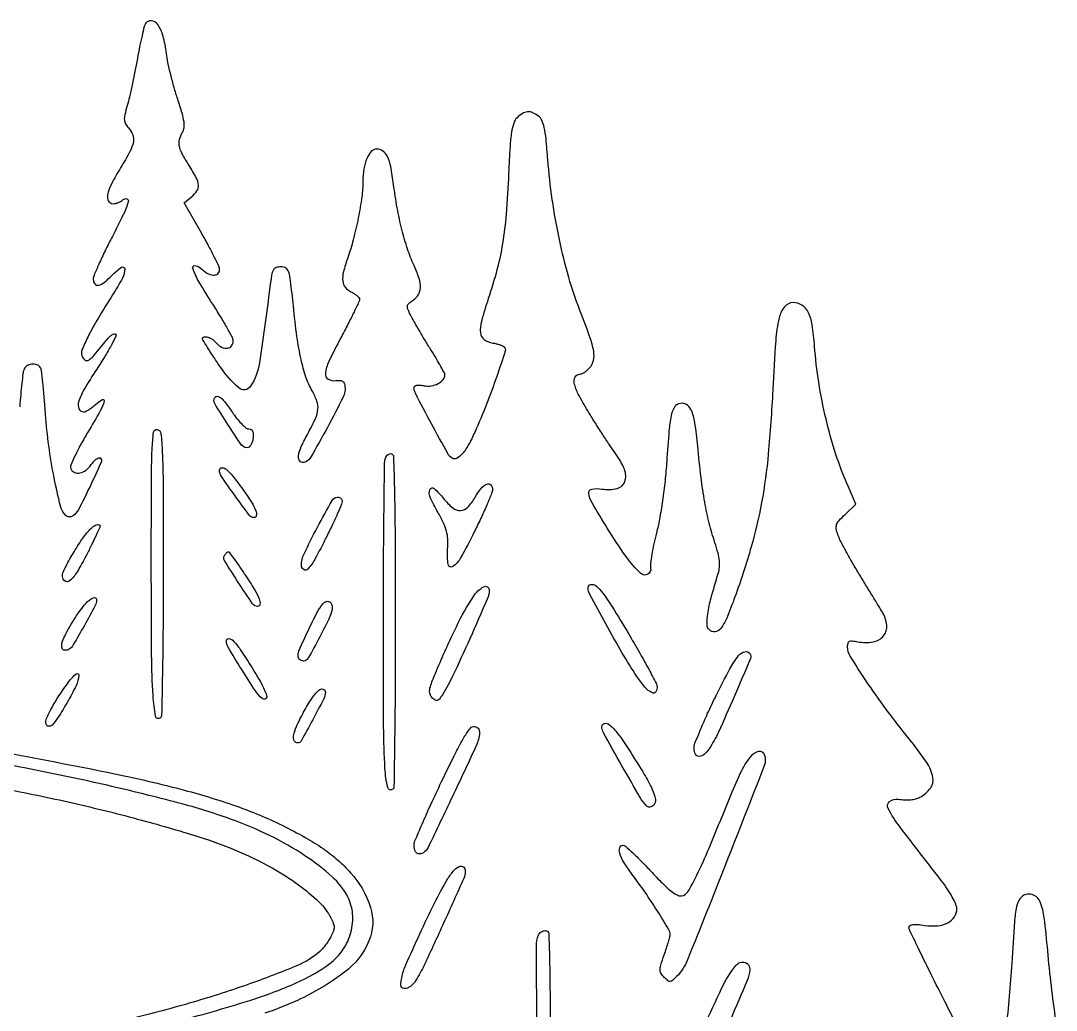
# Model space of a CAD drawing. Extents: x 118 to 878, y 130 to 959.
# Drawn here: x 532.8 to 836.1, y 668.7 to 958.6 of the extents above; entities that cross this region are included whole.
import ezdxf

# ---------------------------------------------------------------- set-up
doc = ezdxf.new("R2010")
doc.units = 0

msp = doc.modelspace()

# ---------------------------------------------------------------- linework, layer by layer
for points in [[(810.588643, 656.978646, 0.005144), (803.5, 671.195129, -0.002312), (799.475514, 679.153154, -0.003588), (796.084375, 686.059965, -0.001122), (793.205393, 692.065997, -0.111647), (793, 692.974364, -0.246933), (793.281749, 693.510075, -0.120254), (794.024695, 693.792336, -0.054749), (795.36912, 693.811606, -0.013449), (797.566739, 693.542263, 0.058207), (801.337113, 693.419429, 0.099014), (804.356842, 694.291367, 0.129355), (806.288149, 696.039894, 0.14545), (807, 698.435192, 0.106108), (806.725403, 699.714578, 0.020646), (805.662728, 701.83734, 0.021093), (804.190336, 704.251854, 0.018136), (802.447511, 706.662139, -0.002495), (790.372124, 722.307315, -0.04224), (786.869495, 727.79718, -0.362994), (787.31424, 729.854189, -0.210224), (789.925136, 730.512648, 0.029907), (791.708929, 730.320017, 0.03437), (793.421098, 730.355867, 0.037524), (794.949216, 730.609789, 0.06139), (796.175136, 731.074454, 0.113995), (799.237636, 733.717103, 0.206485), (799.962008, 736.887829, 0.104306), (798.163655, 741.256517, 0.019822), (793.010835, 748.206212, -0.009502), (786.188635, 757.021274, -0.012657), (780.351219, 765.296932, -0.008932), (775.782877, 772.406251, -0.139209), (775, 775.163635, -0.05788), (775.12624, 776.250517, -0.223517), (775.537623, 776.768637, -0.144285), (776.342397, 776.909544, -0.021037), (778.000429, 776.649914, 0.092343), (782.441511, 776.59115, 0.178122), (785.480181, 778.345045, 0.198993), (786.455262, 781.475959, 0.114636), (785.19645, 785.284591, -0.000095), (784.125678, 787.04171, -0.000023), (782.338069, 789.976705, -0.000023), (780.283301, 793.35103, -0.000023), (778.218527, 796.742491, -0.00625), (776.220723, 800.11858, -0.006824), (774.367003, 803.446747, -0.006436), (772.857342, 806.334777, -0.033354), (772.153007, 807.99093, -0.039262), (771.681699, 809.78466, -0.130617), (771.779841, 810.989118, -0.101279), (772.484788, 812.157359, -0.018601), (774.269647, 813.954379), (777.434166, 816.91188), (775.117759, 822.20594, -0.024874), (771.58554, 831.513391, -0.019603), (768.670763, 841.892637, -0.019298), (766.531181, 852.669679, -0.021635), (765.326812, 863.176678, 0.02004), (764.625492, 869.472425, 0.076619), (763.447453, 873.228049, 0.139127), (761.625314, 875.250379, 0.141163), (759.023053, 876, 0.228173), (756.520141, 874.795075, 0.111507), (754.938227, 871.531693, 0.039789), (753.934974, 864.881776, 0.005131), (753.071904, 850.5, -0.010186), (751.752443, 831.69478, -0.022514), (749.810137, 817.442012, -0.025199), (746.756403, 804.44956, -0.01649), (741.999757, 789.812821, -0.011915), (739.576483, 783.583925, -0.065523), (737.771321, 780.472473, -0.195967), (736.151116, 779.529255, -0.237347), (734.503994, 780.085903, -0.192458), (733.810931, 781.731762, -0.043453), (734.022944, 784.819273, -0.02776), (735.019197, 789.472442, -0.007627), (737.102707, 796.672545, 0.050463), (737.470502, 798.524055, 0.051089), (737.457651, 800.403885, 0.038785), (737.035346, 802.642482, 0.014924), (736.11848, 805.672545, -0.020058), (734.455679, 811.37844, -0.016799), (733.141989, 817.546098, -0.013912), (732.054277, 824.819626, -0.007172), (731.077867, 833.97233, 0.014273), (730.245105, 840.850937, 0.069003), (729.133982, 844.618178, 0.171709), (727.568416, 846.249929, 0.211157), (725.48012, 846.353998, 0.181409), (724.140775, 845.166632, 0.070775), (723.290392, 842.802168, 0.030211), (722.666954, 838.488403, 0.004229), (721.994574, 829.5, -0.010099), (721.503571, 823.831603, -0.008879), (720.766848, 817.938131, -0.009149), (719.894484, 812.546756, -0.020836), (718.993108, 808.523088, 0.011265), (718.206173, 805.300636, 0.013242), (717.611063, 802.214663, 0.012186), (717.243076, 799.59677, 0.076188), (717.292691, 798.24922, -0.320518), (716.445253, 796.408532, -0.327527), (714.453623, 796.636654, -0.05243), (710.115973, 801.592704, -0.015058), (704.485628, 810.110455, -0.006767), (700.137372, 817.357341, -0.099176), (699.17949, 820.161251, -0.403121), (700.069081, 821.36887, -0.082202), (702.994581, 821.384876, 0.094738), (707.43951, 821.519813, 0.257864), (709.719418, 823.53561, 0.188805), (709.60623, 827.168589, 0.055798), (706.80988, 832.099962, -0.009287), (705.259222, 834.324536, -0.003461), (703.16101, 837.50447, -0.003428), (700.920998, 841.003241, -0.004141), (698.867938, 844.31951, -0.015995), (696.100389, 849.22036, -0.064996), (694.921006, 852.428693, -0.178781), (695.157572, 854.21914, -0.278268), (696.452001, 855, 0.109606), (697.048705, 855.132395, 0.035087), (697.847549, 855.575913, 0.033087), (698.694017, 856.210261, 0.031501), (699.464301, 856.960553, 0.13194), (700.558391, 859.097458, 0.096649), (700.606927, 861.773555, 0.043151), (699.496752, 865.933186, 0.006531), (696.459236, 874, -0.024761), (693.301222, 883.413683, -0.016449), (690.579491, 894.475034, -0.015848), (688.474437, 906.265504, -0.016942), (687.175769, 917.906218, 0.005735), (686.639512, 923.936718, 0.027518), (686.106399, 927.344494, 0.050537), (685.433613, 929.436202, 0.132579), (684.455472, 930.656218, 0.055668), (682.706162, 931.658156, 0.122405), (681.19586, 931.910157, 0.122141), (679.741177, 931.425919, 0.0553), (678.1627, 930.1627, 0.115383), (677.171316, 928.566023, 0.043532), (676.545362, 925.995804, 0.022635), (676.09482, 921.786098, 0.004074), (675.675481, 913.9127, -0.008167), (674.939591, 901.941917, -0.020655), (673.904004, 893.283087, -0.024535), (672.283364, 885.656995, -0.016847), (669.736047, 877.187223, 0.014561), (667.719125, 870.59049, 0.0933), (667.435891, 867.124552, 0.213189), (668.555753, 865.189428, 0.122461), (671.102128, 864.165324, -0.025569), (672.082733, 863.976935, -0.02501), (673.046388, 863.688382, -0.025829), (673.864197, 863.349734, -0.080279), (674.353663, 863.011661, -0.287263), (674.672859, 861.743958, -0.00452), (672.210047, 854.357713, -0.011326), (669.214491, 846.240456, -0.010287), (665.761943, 838, -0.022105), (663.883772, 834.223722, -0.053313), (662.092863, 831.673631, -0.088603), (660.480772, 830.382578, -0.269261), (659.129802, 830.419778, -0.12954), (657.865068, 831.751574, -0.002301), (653.114647, 840.502622, -0.002423), (648.463826, 849.266653, -0.12135), (648, 851.149621, -0.243626), (648.213366, 851.561525, -0.111707), (648.788234, 851.799457, -0.064836), (649.717781, 851.837068, -0.027093), (650.96131, 851.657738, 0.089576), (653.022318, 851.619149, 0.083071), (655.026292, 852.295978, 0.095136), (656.484631, 853.47812, 0.176788), (657, 854.890156, 0.124519), (656.87304, 855.392055, 0.003705), (655.819525, 857.307122, 0.007173), (654.521216, 859.550201, 0.004865), (652.981363, 862.068727, -0.003751), (651.316045, 864.778868, -0.0034), (649.635446, 867.603663, -0.003404), (648.165565, 870.152577, -0.010887), (647.2342, 871.879912, -0.012101), (646.184558, 874.060989, -0.13338), (646.032281, 875.009765, -0.191752), (646.420305, 875.746152, -0.030209), (647.752837, 876.751884, 0.110912), (649.283751, 878.350595, 0.130932), (649.865779, 880.35626, 0.085307), (649.463173, 883.053891, 0.026911), (647.975855, 886.864079, -0.027149), (646.099826, 891.676805, -0.01759), (644.435296, 897.4172, -0.016264), (643.041765, 903.81307, -0.013973), (641.98506, 910.617833, 0.015054), (641.161737, 915.845135, 0.064674), (640.186013, 918.834513, 0.127062), (638.861432, 920.41533, 0.156405), (637.03807, 921, 0.210759), (635.461509, 920.304559, 0.084526), (634.159118, 918.278308, 0.062104), (633.287352, 915.230224, 0.038649), (633, 911.518323, -0.035321), (632.680768, 907.004961, -0.013675), (631.628327, 900.821001, -0.013798), (630.175831, 894.431192, -0.022615), (628.55551, 889.124273, 0.023031), (627.300641, 885.001999, 0.086252), (627.092214, 882.313348, 0.145429), (627.82941, 880.486481, 0.11827), (629.5, 879.181954, -0.032576), (630.45694, 878.668266, -0.040737), (631.265625, 878.067155, -0.045548), (631.832175, 877.470022, -0.168593), (632, 876.986447, -0.110264), (631.837702, 876.259444, -0.00287), (630.396447, 873.237488, -0.005929), (628.632887, 869.701272, -0.004002), (626.541096, 865.707531, 0.01099), (623.015161, 858.740479, 0.08347), (622.001831, 855.216152, 0.301292), (622.828831, 853.595588, 0.164851), (625.112285, 853.163811, -0.045671), (626.266644, 853.219959, -0.130559), (627.02758, 852.982633, -0.15203), (627.501804, 852.427626, -0.069803), (627.754484, 851.5, -0.148229), (627.215156, 848.315191, -0.008608), (622.611116, 839.456157, -0.006917), (617.651503, 830.596495, -0.216887), (615.660476, 829.176676, -0.287999), (614.480933, 829.632155, -0.201589), (614.127444, 831.054314, -0.068872), (614.957337, 833.817667, -0.018624), (617.018115, 837.909769, 0.019186), (619.121471, 842.098121, 0.08453), (619.82498, 844.760101, 0.109022), (619.518094, 847.154503, 0.042914), (618.123044, 850.19284, -0.047508), (616.323486, 854.208864, -0.027021), (614.890702, 859.340053, -0.020435), (613.691501, 866.028805, -0.008878), (612.620842, 875, 0.003131), (611.818156, 882.452843, 0.048352), (611.280762, 884.971935, 0.176495), (610.428547, 886.078662, 0.142249), (608.97753, 886.5, 0.084703), (607.578381, 886.261263, 0.186645), (606.766935, 885.567956, 0.083293), (606.260606, 884.082467, 0.009111), (605.740856, 880.5, -0.006079), (602.660289, 858.321171, -0.10487), (600.10152, 851.50564, -0.463332), (596.61539, 851.032488, -0.061156), (591.030474, 857.45484, -0.003167), (589.102409, 860.351517, -0.004901), (587.477702, 862.879961, -0.001697), (586.108348, 865.074143, -0.139532), (586, 865.45484, -0.365416), (586.450329, 865.988748, -0.124346), (587.541807, 865.903447, -0.072274), (588.988263, 865.169223, -0.062253), (590.250165, 864.020796, 0.103434), (591.722899, 862.88589, 0.152667), (593.325271, 862.647922, 0.193027), (594.525111, 863.362138, 0.164589), (595, 864.765708, 0.120585), (594.758187, 865.753796, 0.006634), (593.2375, 868.582345, 0.009968), (591.298521, 871.918418, 0.0071), (589, 875.57949, -0.010977), (585.01001, 882.045514, -0.049078), (583.144019, 886.08384, -0.532514), (583.721571, 886.85332, -0.177447), (585.314451, 886.174314, 0.055842), (587.304089, 884.684823, 0.108943), (589.179968, 884.075601, 0.199538), (590.456237, 884.466084, 0.223614), (591, 885.621136, 0.107135), (590.777597, 886.647178, 0.006997), (589.472769, 889.412294, 0.009912), (587.792427, 892.681933, 0.007223), (585.800917, 896.250719), (580.601835, 905.259167), (582.800917, 907.039876, 0.073742), (584.390802, 908.77091, 0.172074), (584.828376, 910.450262, 0.102575), (584.181289, 912.615915, 0.017599), (582, 916.338948, -0.017763), (579.98574, 919.77949, -0.076401), (579.193073, 922.008816, -0.11653), (579.273118, 923.873712, -0.070953), (580.169886, 925.900424, 0.114103), (580.627532, 927.232064, 0.062543), (580.590913, 928.965588, 0.035152), (580.035067, 931.494944, 0.008152), (578.735158, 935.654458, -0.010984), (577.687996, 939.073113, -0.008559), (576.695843, 942.83069, -0.008668), (575.891761, 946.36506, -0.020734), (575.450353, 949.017603, 0.035377), (574.445945, 954.125475, 0.087017), (572.828037, 957.575686, 0.224554), (571.023176, 958.601748, 0.276156), (569.320015, 957.75, 0.079264), (568.935343, 956.864924, 0.005529), (568.286868, 954.223438, 0.007735), (567.593973, 951.03837, 0.005741), (566.923539, 947.5, -0.004889), (566.211975, 943.70925, -0.004283), (565.39572, 939.76157, -0.004308), (564.5972, 936.208632, -0.012821), (563.967094, 933.794708, 0.012238), (563.245969, 931.045228, 0.070938), (563.110882, 929.554777, 0.114805), (563.434146, 928.429996, 0.056835), (564.304553, 927.215967, -0.093369), (565.570385, 925.148405, -0.140257), (565.747717, 923.054134, -0.075413), (564.751856, 920.28096, -0.013486), (562, 915.5, 0.017613), (559.319228, 910.75235, 0.068171), (558.185637, 907.574726, 0.181965), (558.463081, 905.780947, 0.270672), (559.8, 905, 0.055717), (560.575898, 905.086731, 0.038763), (561.418854, 905.347604, 0.039126), (562.198945, 905.730051, 0.062923), (562.783333, 906.183333, -0.2867), (563.854422, 906.430709, -0.401091), (564.276573, 905.612773, -0.040202), (562.805825, 901.784487, -0.008531), (559.604783, 895.391493, 0.006485), (557.457842, 891.147176, 0.008918), (555.646405, 887.274376, 0.006156), (554.234834, 884.003003, 0.099084), (554, 882.829609, 0.169717), (554.461163, 881.510118, 0.284557), (555.530544, 881.127168, 0.117203), (557.265856, 881.952454, 0.032398), (559.506316, 884.006593, -0.049452), (562.247524, 886.353175, -0.59555), (563.223358, 885.863465, -0.13288), (562.595715, 883.216455, -0.018248), (559.685868, 878.289972, 0.007596), (555.404474, 871.381781, 0.018344), (552.508192, 866.117061, 0.018805), (550.700995, 862.162514, 0.19166), (550.679201, 860.393606, 0.145428), (551.58213, 859.218686, 0.308536), (552.676255, 859.187836, 0.076592), (554.349454, 860.664952, 0.006973), (557.860266, 865, -0.03068), (558.667292, 865.905202, -0.050234), (559.464871, 866.551426, -0.068019), (560.138833, 866.872622, -0.280105), (560.559775, 866.770812, -0.324304), (560.655136, 866.18018, -0.007155), (559.237214, 863.466164, -0.013462), (557.377482, 860.238126, -0.008339), (555.029617, 856.544915, 0.012836), (551.345529, 850.633058, 0.058062), (549.707241, 846.920875, 0.175705), (549.804873, 844.898261, 0.302421), (551.154164, 844, 0.110952), (551.772548, 844.138932, 0.027414), (552.692335, 844.637617, 0.026699), (553.707713, 845.339775, 0.023952), (554.681606, 846.17061, -0.06795), (556.663114, 847.580738, -0.656655), (557.242567, 847.112855, -0.061519), (556.061135, 844.266559, -0.006549), (552.434466, 838.068546, 0.010266), (550.336554, 834.421261, 0.015003), (548.653811, 831.120391, 0.01037), (547.412656, 828.346349, 0.193973), (547.396911, 827.40805, 0.194416), (548.430762, 826.299287, 0.156382), (550.06125, 826.092662, 0.11586), (551.905169, 826.904825, 0.086509), (553.428922, 828.531865, -0.034739), (554.133038, 829.459067, -0.052195), (554.877246, 830.148988, -0.067213), (555.550191, 830.524559, -0.236357), (556.029808, 830.481577, -0.376544), (556.379266, 829.339653, -0.005118), (553.059372, 822.167281, -0.008352), (549.666436, 815.326737, -0.135845), (547.939726, 813.462749, -0.088531), (547.446402, 813.267438, -0.076303), (546.888857, 813.24062, -0.077067), (546.354079, 813.381782, -0.093645), (545.926626, 813.673374, -0.137275), (544.384736, 816.413466, -0.010769), (542.554196, 824.670356, -0.015216), (540.978563, 834.063059, -0.016971), (540.044992, 843.198703, 0.004222), (539.666967, 848.140779, 0.006208), (539.244248, 852.475981, 0.003154), (538.81844, 856.132673, 0.108255), (538.531703, 856.948703, 0.173898), (537.462319, 857.800932, 0.118077), (535.8973, 857.947612, 0.117606), (534.430888, 857.369122, 0.171796), (533.630859, 856.25, 0.039165), (533.400517, 855.125683, 0.003826), (533.07908, 852.370313, 0.004827), (532.752295, 849.074472, 0.003804), (532.460088, 845.5, -0.013464)], [(524, 744.982293, -0.004233), (557.555371, 738.525798, -0.013776), (579.620041, 733.450034, -0.020459), (595.77694, 728.548095, -0.030943), (609.324351, 722.862664, -0.01262), (616.096705, 719.298493, -0.023858), (621.331831, 716.035279, -0.028157), (625.606109, 712.708367, -0.029604), (629.404365, 708.974176, -0.108043), (635.218583, 698.806731, -0.176397), (634.776896, 688.996297, -0.133735), (627.653311, 679.819273, -0.053052), (613.842588, 671.562936, -0.029624), (604.243541, 667.800215, -0.011)], [(577.773048, 665.242322, 0.013482), (599.855339, 671.559023, 0.026994), (613.455625, 676.671198, 0.055837), (623.264973, 682.354024, 0.083899), (627.155927, 686.392864, 0.084179), (629.4982, 691.481495, 0.087052), (629.986387, 696.90609, 0.098652), (628.541567, 701.919618, 0.090766), (624.02973, 707.753682, 0.036462), (616.024784, 713.948219, 0.032957), (605.783545, 719.809288, 0.027496), (594.230554, 724.679331, 0.021234), (579.124773, 729.376878, 0.008467), (558.066459, 734.577147, 0.008383), (535.214083, 739.409855, 0.010705), (514, 743.056445, -0.015498)], [(526, 733.92749, -0.009861), (546.659336, 729.706793, -0.010042), (567.010717, 724.697773, -0.010494), (584.893677, 719.508956, -0.02733), (597.438319, 714.815272, -0.023782), (606.379503, 710.382775, -0.030452), (614.120222, 705.435683, -0.034159), (620.119805, 700.404292, -0.080718), (623.610999, 695.75, -0.028872), (624.3343, 694.150788, -0.091233), (624.549811, 692.999587, -0.091354), (624.341313, 691.847923, -0.028995), (623.628059, 690.247639, -0.024118), (622.947931, 689.074714, -0.017086), (622.078717, 687.8254, -0.017298), (621.164215, 686.686695, -0.034611), (620.352379, 685.866734, -0.081558), (613.862047, 681.811833, -0.013577), (600.089851, 676.493563, -0.014449), (583.263224, 671.057649, -0.011842), (565, 666.201365, 0.002813)], [(836.018162, 665.603023, -0.013867), (833.62774, 686.094082, 0.009114), (832.592673, 695.764513, 0.062445), (831.412211, 700.395595, 0.181053), (829.667937, 702.334755, 0.199423), (827.16266, 702.551626, 0.162704), (825.474399, 701.320915, 0.104597), (824.500001, 699.078198, 0.032305), (823.882757, 694.59578, 0.002505), (823.068131, 682.5, -0.011839), (821.400435, 663.136549, -0.012614)]]:
    msp.add_lwpolyline(points, format="xyb")
for points in [[(595.035104, 843.448978, 0.021478), (596.318325, 841.745438, 0.027832), (597.642944, 840.306887, 0.027782), (598.842773, 839.264263, 0.166478), (599.614463, 839, -0.131467), (600.274428, 838.82342, -0.160321), (600.698706, 838.349314, -0.099607), (600.879505, 837.515364, -0.032385), (600.816422, 836.25, -0.045635), (600.586923, 835.150445, -0.070074), (600.176001, 834.270511, -0.090361), (599.636782, 833.699816, -0.159717), (599.027205, 833.5, -0.245503), (597.379234, 834.361063, -0.00923), (593.382717, 840.338148, -0.008745), (589.590289, 846.47659, -0.279317), (589.605235, 848.170274, -0.281922), (590.364789, 848.55385, -0.159782), (591.347541, 848.139711, -0.053447), (592.77114, 846.60635, -0.009716)], [(574.5, 796.817566, -0.001808), (574.442058, 780.790816, -0.002928), (574.263715, 767.164238, -0.000488), (574.023986, 755.130544, -0.193646), (573.695627, 754.361314, -0.60251), (572.278944, 754.799137, -0.031245), (571.527367, 760.826073, -0.013499), (571.115332, 772.73093, -0.001808), (571.015313, 797.823324, -0.00077), (571.045263, 823.420927, -0.009898), (571.260729, 832.993431, -0.019944), (571.675314, 838.026715, -0.434508), (572.75, 838.808536, -0.328362), (573.827244, 837.64148, -0.017304), (574.237467, 832.272437, -0.009611), (574.458954, 822.399594, -0.000802)], [(642.5, 782.749216, -0.001317), (642.450799, 764.073193, -0.002151), (642.299231, 748.236507, -0.000264), (642.096292, 734.143826, -0.195123), (641.816531, 733.482738, -0.588953), (640.267457, 733.927264, -0.042078), (639.464627, 739.514106, -0.013378), (639.07602, 751.706488, -0.001277), (639, 781.47723, -0.001231), (639.044968, 799.748632, -0.00195), (639.183067, 815.401727, -0.000426), (639.369617, 829.144845, -0.088224), (639.623207, 830.460477, -0.066053), (639.945712, 831.053179, -0.080427), (640.394343, 831.497036, -0.094502), (640.895554, 831.727568, -0.142111), (641.373207, 831.708606, -0.314715), (641.965457, 830.911461, -0.001542), (642.242267, 820.306116, -0.004541), (642.444082, 805.818507, -0.001212)], [(597.715646, 821.422611, -0.011818), (600.34316, 817.540137, -0.048618), (601.638125, 815.016904, -0.139862), (601.778191, 813.60792, -0.362752), (601.050526, 813, -0.235967), (599.799092, 813.625416, -0.004976), (595.581011, 819.36309, -0.006551), (591.580529, 825.076214, -0.150567), (591, 826.960324, -0.388075), (591.617281, 827.63586, -0.197411), (592.808216, 827.267786, -0.051367), (594.900439, 825.146886, -0.01434)], [(670.954063, 821.25, -0.089443), (670.719857, 820.121621, -0.005457), (669.392927, 816.929688, -0.007992), (667.700847, 813.149537, -0.005821), (665.704063, 809, -0.010389), (661.632622, 801.197019, -0.121028), (659.323721, 798.68143, -0.553131), (657.991702, 799.281328, -0.049623), (657.821778, 803.752819, 0.026188), (657.848207, 806.749769, 0.053914), (657.495198, 809.0656, 0.048097), (656.624279, 811.414152, 0.017115), (654.952311, 814.583352, -0.024466), (652.678659, 819.050923, -0.207973), (652.652834, 821.250763, -0.517764), (653.887445, 821.522858, -0.039707), (656.637528, 818.587557, 0.05245), (659.325497, 815.860965, 0.185154), (661.61879, 815.097006, 0.196428), (663.744148, 816.07821, 0.059654), (665.879844, 819, -0.043125), (667.60357, 821.529163, -0.117792), (669.312768, 822.833552, -0.321827), (670.449861, 822.596709, -0.194646)], [(626.926087, 817.75, -0.086269), (626.729338, 816.914124, -0.003584), (625.500285, 814.089818, -0.006119), (623.972942, 810.758296, -0.004299), (622.176087, 807.045125, -0.010933), (619.019052, 800.998153, -0.056516), (616.842748, 797.92338, -0.369954), (615.674295, 797.766734, -0.254114), (615, 799.00782, -0.11184), (615.775211, 802.430201, -0.010516), (619.677577, 810.178865, -0.006541), (623.988894, 818.058478, -0.270594), (625.601239, 819, -0.089231), (626.12961, 818.904949, -0.100425), (626.567402, 818.632812, -0.106557), (626.846521, 818.226698, -0.112697)], [(556, 810.477803, -0.109399), (555.916491, 810.1007, -0.001263), (554.821722, 807.765521, -0.003787), (553.526206, 805.073228, -0.002454), (551.988839, 801.977803, -0.020662), (549.316823, 797.169278, -0.074825), (547.073718, 794.494716, -0.344503), (545.730184, 794.414007, -0.246641), (545, 795.804219, -0.119656), (545.466993, 797.727674, -0.011813), (547.765266, 801.934793, -0.016042), (550.403115, 806.182797, -0.034036), (552.7631, 809.25, -0.043267), (553.859925, 810.293421, -0.078014), (554.935203, 810.906602, -0.168593), (555.670262, 810.927559, -0.327303)], [(598.478936, 796.260676, -0.010417), (601.233545, 791.963667, -0.042672), (602.617962, 789.196819, -0.115015), (602.853073, 787.637158, -0.391143), (602.163201, 787, -0.246698), (600.699569, 787.76895, -0.006569), (596.503028, 794.034118, -0.006161), (592.449882, 800.431636, -0.283762), (592.450755, 801.920319, -0.026082), (592.737026, 802.333662, -0.032759), (593.045372, 802.682844, -0.034551), (593.333284, 802.931745, -0.162349), (593.537953, 803, -0.236855), (593.794204, 802.871397, -0.001971), (595.162584, 801.020323, -0.006415), (596.715532, 798.844148, -0.004021)], [(670, 791.817519, -0.10283), (669.448074, 789.16221, -0.002447), (664.323744, 777.524412, -0.005072), (659.287005, 766.536614, -0.031867), (656.310007, 761.134467, -0.020298), (655.405273, 759.834386, -0.159209), (654.808239, 759.42024, -0.227662), (654.19948, 759.516605, -0.045209), (653.328846, 760.242582, -0.116019), (652.666974, 761.311556, -0.11973), (652.561324, 762.550595, -0.053592), (653.060304, 764.423707, -0.007686), (654.543873, 768.108115, -0.012376), (660.37291, 781.059163, -0.03252), (665.367149, 789.931543, -0.121224), (668.392118, 792.759875, -0.573007)], [(710.383439, 779.75, -0.004094), (713.642685, 774.145327, -0.00579), (716.445564, 769.098438, -0.003458), (718.721559, 764.815493, -0.078877), (719.163511, 763.5, -0.195445), (718.823981, 761.976948, -0.37467), (717.694994, 761.690513, -0.099394), (715.624145, 763.319831, -0.030922), (713.23553, 766.5, -0.013196), (708.996919, 773.321334, -0.007208), (704.143394, 781.893696, -0.002937), (699.504198, 790.489744, -0.122868), (699, 792.510563, -0.432486), (700.011147, 793.460902, -0.197612), (701.832401, 792.576239, -0.039651), (705.266567, 788.050946, -0.008748)], [(555, 788.912485, -0.1234), (554.576489, 787.222602, -0.004607), (551.410354, 781.43156, -0.004619), (548.138629, 775.701177, -0.122914), (546.918913, 774.449885, -0.154303), (545.663146, 774.132733, -0.307367), (544.886172, 774.729806, -0.147495), (544.846181, 776.249882, -0.051828), (545.644293, 778.306751, -0.022614), (548.762481, 783.766412, -0.039699), (551.88113, 787.924615, -0.100856), (554.012845, 789.534772, -0.551726)], [(624, 786.875443, -0.110482), (623.359098, 784.010366, -0.012062), (620.316032, 777.933622, -0.007684), (616.931326, 771.792891, -0.269149), (615.565068, 771, -0.09665), (614.967722, 771.116555, -0.097351), (614.459739, 771.449002, -0.098487), (614.119615, 771.945229, -0.101479), (614, 772.528517, -0.105782), (614.393576, 774.368017, -0.005542), (616.936193, 779.873588, -0.008171), (619.567588, 785.183778, -0.050263), (621.230218, 787.73899, -0.12394), (622.080461, 788.381168, -0.177448), (623.015223, 788.427023, -0.185444), (623.729434, 787.862411, -0.134586)], [(600.179623, 769.612307, -0.011781), (603.253581, 764.387845, -0.044128), (604.804887, 760.914697, -0.337038), (604.491552, 759.963738, -0.335575), (603.489069, 760.009072, -0.073965), (601.487982, 762.243277, -0.006875), (597.486785, 768.499443, -0.004711), (593.517365, 775.034742, -0.134912), (593, 776.917266, -0.415518), (593.658137, 777.572479, -0.200004), (594.868127, 777.06197, -0.044341), (597.074002, 774.379022, -0.011027)], [(746.444511, 773.089782, -0.243213), (746.547136, 771.74935, -0.001568), (741.726575, 760.470056, -0.005498), (737.149657, 750.166238, -0.037775), (734.47133, 745.315899, -0.068393), (732.97832, 743.601947, -0.184655), (731.488407, 743.054004, -0.273951), (730.414767, 743.708663, -0.122724), (730, 745.373051, -0.092728), (730.282383, 746.882603, -0.00646), (731.901947, 750.905059, -0.008993), (733.994694, 755.672029, -0.00664), (736.474715, 760.873051, -0.008283), (740.503869, 768.711776, -0.048315), (743.074522, 772.568514, -0.165333), (744.920049, 773.722039, -0.322574)], [(546.379788, 758.884492, -0.009229), (543.66972, 754.418821, -0.052574), (541.949793, 752.243256, -0.235099), (540.896195, 751.876508, -0.317066), (540.174719, 752.536492, -0.156233), (540.325759, 754.135865, -0.022678), (541.76495, 757.119274, -0.022191), (543.962543, 760.792148, -0.013001), (546.89693, 764.994483, -0.061785), (549.008828, 767.221014, -0.663647), (549.79825, 766.806598, -0.091349), (548.964931, 763.755639, -0.019546)], [(622, 761.896233, -0.118816), (621.517386, 759.893979, -0.005793), (618.313577, 753.80903, -0.00342), (614.86769, 747.546955, -0.271624), (613.935149, 747, -0.279398), (612.886103, 747.635838, -0.168718), (612.666767, 749.12016, -0.062207), (613.532057, 751.804465, -0.014786), (615.645331, 756.00985, -0.02072), (618.025347, 760.010531, -0.061462), (620.080956, 762.446752, -0.252408), (621.318478, 762.76627, -0.345036)], [(710.863927, 745.117351, -0.006725), (715.425329, 737.791582, -0.030432), (717.760781, 733.334098, -0.055984), (718.688294, 730.437783, -0.250944), (718.189987, 728.789987, -0.061944), (717.629405, 728.353417, -0.106583), (717.071055, 728.164926, -0.124637), (716.546055, 728.236121, -0.104935), (716.079176, 728.55, -0.061488), (714.227919, 731.000519, -0.002682), (708.899262, 740.333187, -0.001494), (703.423347, 750.112534, -0.12755), (703, 751.745068, -0.352733), (703.770361, 752.701193, -0.232737), (705.212149, 752.343828, -0.057998), (707.697672, 749.700453, -0.017104)], [(667.162625, 749.463748, -0.066167), (665.991987, 745.709763, -0.00213), (659.239644, 731.317786, -0.00112), (652.099666, 716.35335, -0.143421), (650.736347, 714.837053, -0.109918), (649.660311, 714.462925, -0.197781), (648.775233, 714.712518, -0.159297), (648.192826, 715.583355, -0.06849), (648, 716.984456, -0.098846), (648.25538, 718.26364, -0.0031), (650.341887, 723.194495, -0.005932), (652.917678, 728.987772, -0.004064), (655.97238, 735.504082, -0.003665), (660.187093, 744.144836, -0.019561), (662.704446, 748.749926, -0.031589), (664.48539, 751.339002, -0.284191), (665.72238, 751.792392, -0.086492), (666.450167, 751.505903, -0.117872), (666.948576, 751.010641, -0.111013), (667.187638, 750.31899, -0.070568)], [(750.581737, 743.647591, -0.186506), (750.573897, 740.33554, -0.001108), (739.24288, 711.410076, -0.001895), (728.094072, 683.445522, -0.096399), (724.90721, 678.531746, -0.019218), (723.705588, 677.378631, -0.166974), (723.03187, 677.097375, -0.188884), (722.370944, 677.308206, -0.025816), (721.274604, 678.296824, -0.05457), (720.339235, 679.462149, -0.142639), (720.041301, 680.48298, -0.076867), (720.255685, 681.874793, -0.008752), (721.270636, 684.899292, 0.00653), (721.93288, 686.844049, 0.008248), (722.491999, 688.660177, 0.006741), (722.913615, 690.19146, 0.063885), (723, 690.864796, 0.136186), (722.563666, 692.437063, 0.005264), (719.369966, 697.623493, 0.00991), (715.668846, 703.244502, 0.010582), (711.82557, 708.590869, -0.021959), (709.453052, 712.054887, -0.062837), (708.235684, 714.701596, -0.152624), (708.231382, 716.306023, -0.328774), (709.172703, 717, -0.182215), (709.887946, 716.730392, -0.006881), (712.045123, 714.781513, -0.011616), (714.552775, 712.341612, -0.007832), (717.304379, 709.447704, 0.008961), (720.728503, 705.862747, 0.029127), (723.171826, 703.666555, 0.044198), (725.016876, 702.442898, 0.161127), (726.381676, 702.197704, 0.225248), (728.189436, 703.394662, 0.022181), (730.752578, 708.10334, 0.014753), (734.402437, 716.175731, 0.00254), (740.789696, 731.712243, -0.017899), (743.997224, 738.88009, -0.057692), (746.818835, 743.26467, -0.1764), (748.97868, 744.543304, -0.362113)], [(663, 709.419375, -0.105697), (662.542528, 707.279472, -0.001271), (656.655965, 694.230013, -0.00308), (651.035609, 682.054485, -0.032373), (648.389966, 677.25, -0.045985), (647.721949, 676.389231, -0.045393), (646.905168, 675.660938, -0.049187), (646.069062, 675.160691, -0.110668), (645.351947, 675, -0.115657), (644.605167, 675.175082, -0.206992), (644.20523, 675.647985, -0.103548), (644.12623, 676.549401, -0.019615), (644.387551, 678.187753, -0.054133), (645.579613, 681.966877, -0.004868), (649.665719, 691.032672, -0.006906), (654.061746, 700.203383, -0.017173), (657.597057, 706.75, -0.040173), (659.434579, 709.380241, -0.105846), (661.227345, 710.799959, -0.297553), (662.423063, 710.656341, -0.22174)], [(687.768505, 616.583017, -0.000928), (687.611594, 587.613153, -0.001525), (687.358561, 563.099553, -0.000133), (687.05918, 541.148126, -0.195356), (686.75, 540.41635, -0.09901), (686.406516, 540.187456, -0.097884), (686, 540.107043, -0.097891), (685.593485, 540.187341, -0.099039), (685.25, 540.416137, -0.197538), (684.632187, 541.895114, -0.000049), (684.226518, 615.066718, -0.000095), (683.846026, 687.476201, -0.093136), (684.431738, 690.682709, -0.092219), (684.740733, 691.186325, -0.06675), (685.244022, 691.613046, -0.065084), (685.856841, 691.901523, -0.077651), (686.48712, 692, -0.405177), (687.464829, 691.052095, -0.003491), (687.738716, 679.628414, -0.004654), (687.883224, 660.815206, -0.000483)], [(746.349165, 680.468792, -0.081991), (745.604461, 677.426727, -0.000652), (735.731571, 654.397034, -0.001166), (726.137257, 632.240017, -0.042292), (723.497229, 627.355426, -0.090399), (722.009959, 625.791711, -0.126215), (720.224932, 625.080735, -0.162835), (718.633889, 625.394812, -0.17337), (717.601171, 626.59695, -0.197713), (717.674719, 629.663113, -0.001487), (728.072557, 653.113611, -0.003636), (738.066557, 675.044091, -0.061248), (742.271525, 681.792889, -0.137726), (743.516554, 682.67706, -0.165939), (744.944088, 682.698333, -0.178541), (746.014656, 681.854801, -0.157935)]]:
    msp.add_lwpolyline(points, format="xyb", close=True)

doc.saveas('drawing.dxf')
